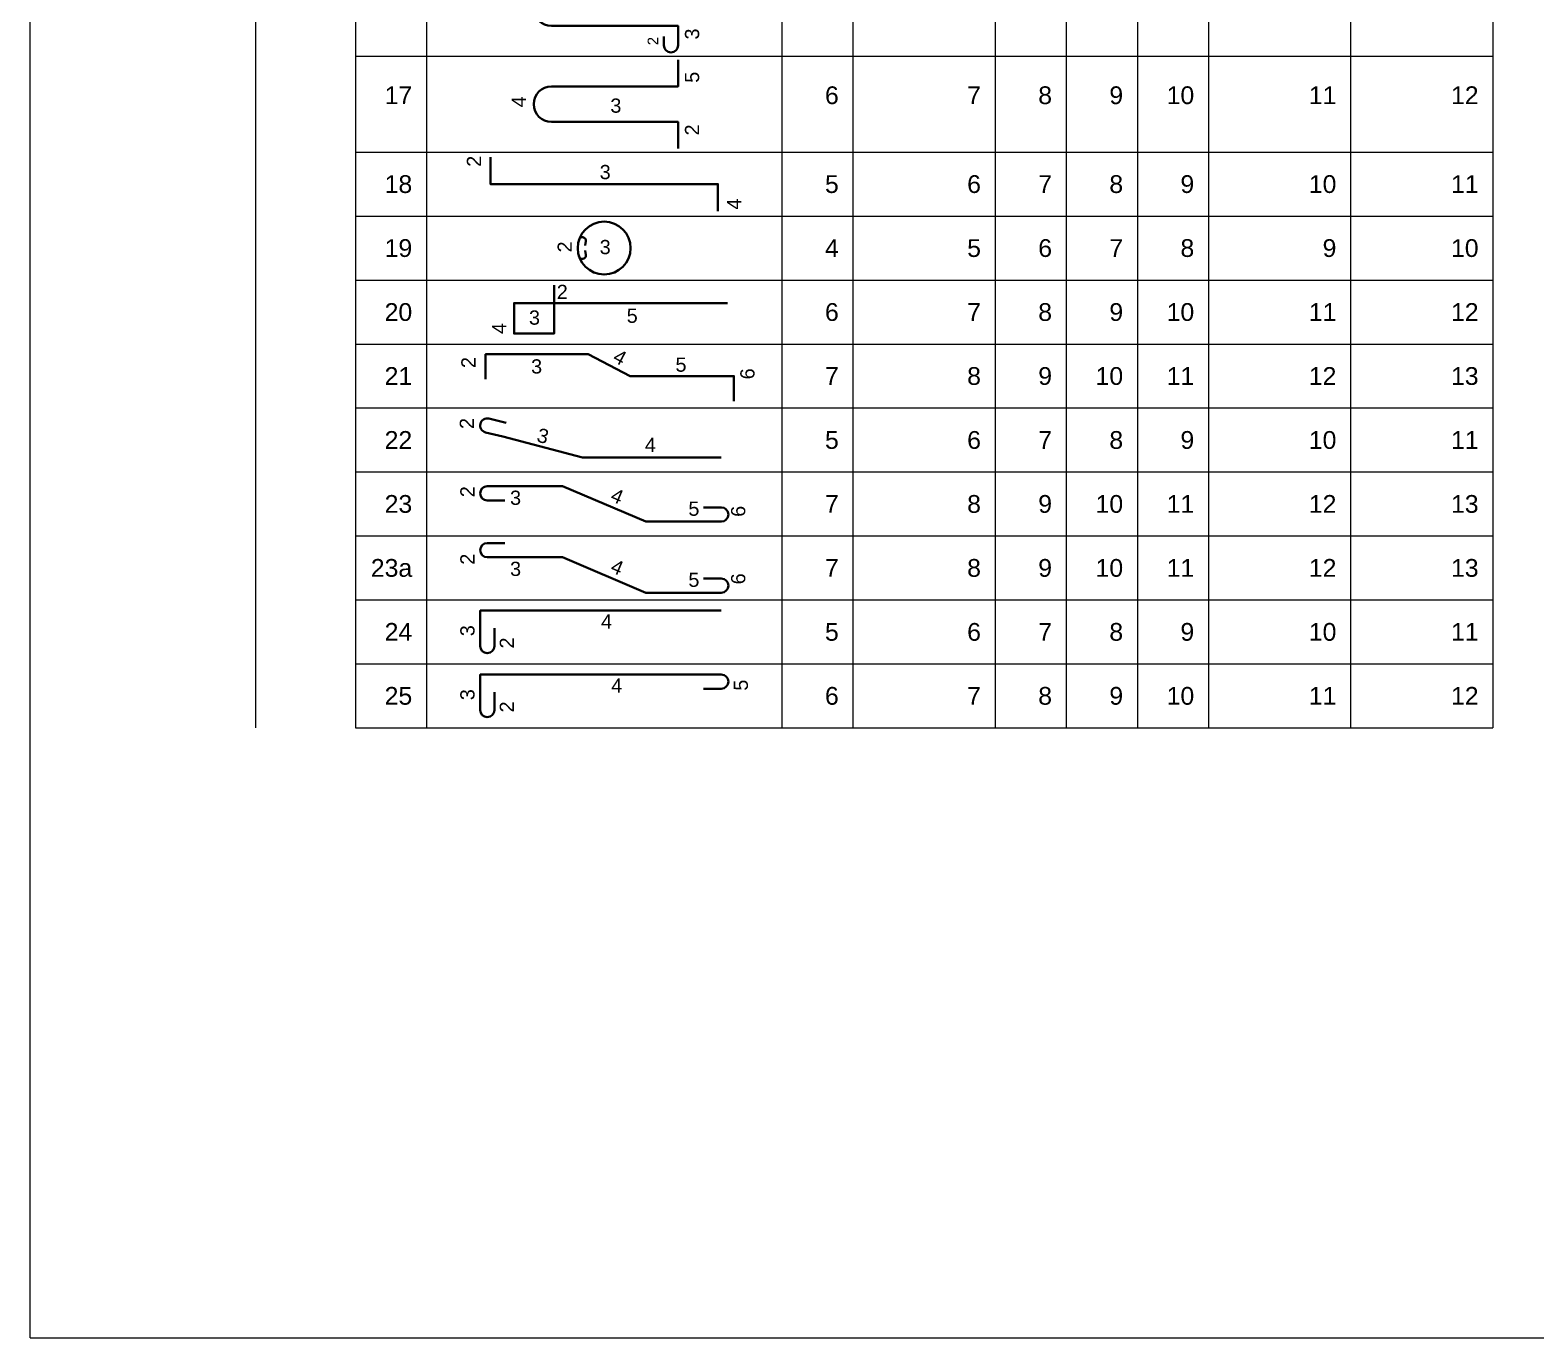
# Model space of a CAD drawing. Header units: millimetres. Extents: x -211477 to 1328726, y -15421 to 98394.
# Drawn here: x -140451 to -129861, y 67457 to 76657 of the extents above; entities that cross this region are included whole.
import ezdxf
from ezdxf.enums import TextEntityAlignment as Align

# ---------------------------------------------------------------- set-up
doc = ezdxf.new("R2010")
doc.units = ezdxf.units.MM
doc.header["$MEASUREMENT"] = 0
for name, color, linetype, lineweight in [('kata_net khung', 3, 'Continuous', 20), ('kata_text', 7, 'Continuous', 30), ('kata_thep chu', 1, 'Continuous', 35), ('NDC_FRAME', 7, 'Continuous', 18), ('NDC_S_VN TEXT', 7, 'Continuous', 20)]:
    doc.layers.add(name, color=color, linetype=linetype, lineweight=lineweight)
doc.styles.add('ARIAL', font='arial.ttf', dxfattribs={"width": 0.8})
doc.styles.add('kata_text', font='arial.ttf', dxfattribs={"width": 0.8})

# ---------------------------------------------------------------- blocks, each defined once
blk = doc.blocks.new('dang16')
at = {"layer": 'kata_net khung'}
for p, q in [((0, 0), (0, -1350)), ((1405, 0), (1405, -1350)), ((2405, 0), (2405, -1350)), ((7405, 0), (7405, -1350)), ((8405, 0), (8405, -1350)), ((10405, 0), (10405, -1350)), ((11405, 0), (11405, -1350)), ((12405, 0), (12405, -1350)), ((13405, 0), (13405, -1350)), ((15405, 0), (15405, -1350)), ((17405, 0), (17405, -1350)), ((1405, -1350), (17405, -1350))]:
    blk.add_line(p, q, dxfattribs=at)
at = {"layer": 'kata_thep chu'}
blk.add_lwpolyline([(5745, -278), (5745, -153, -1), (5945, -153), (5945, -425), (4165, -425, 1), (4165, -925), (5945, -925), (5945, -1197, -1), (5745, -1197), (5745, -1072)], format="xyb", dxfattribs=at)
at = {"layer": 'kata_text', "style": 'kata_text'}
for tag, height, p in [('007', 150, (5586, -218)), ('006', 200, (6141, -297)), ('005', 200, (3704, -642)), ('003', 200, (6141, -1038)), ('002', 150, (5591, -1138))]:
    blk.add_attdef(tag, text='', height=height, rotation=90, dxfattribs=at).set_placement(p, align=Align.MIDDLE_CENTER)
for tag, p in [('001', (2205, -550)), ('008', (8205, -550)), ('009', (10205, -550)), ('010', (11205, -550)), ('011', (12205, -550)), ('012', (13205, -550)), ('013', (15205, -550)), ('014', (17205, -550))]:
    blk.add_attdef(tag, text='', height=250, dxfattribs=at).set_placement(p, align=Align.MIDDLE_RIGHT)
blk.add_attdef('004', text='', height=200, dxfattribs=at).set_placement((5070, -696), align=Align.MIDDLE_CENTER)
blk = doc.blocks.new('dang17')
at = {"layer": 'kata_net khung'}
for p, q in [((0, 0), (0, -1350)), ((1405, 0), (1405, -1350)), ((2405, 0), (2405, -1350)), ((7405, 0), (7405, -1350)), ((8405, 0), (8405, -1350)), ((10405, 0), (10405, -1350)), ((11405, 0), (11405, -1350)), ((12405, 0), (12405, -1350)), ((13405, 0), (13405, -1350)), ((15405, 0), (15405, -1350)), ((17405, 0), (17405, -1350)), ((1405, -1350), (17405, -1350))]:
    blk.add_line(p, q, dxfattribs=at)
at = {"layer": 'kata_thep chu'}
blk.add_lwpolyline([(5945, -53), (5945, -425), (4165, -425, 1), (4165, -925), (5945, -925), (5945, -1297)], format="xyb", dxfattribs=at)
at = {"layer": 'kata_text', "style": 'kata_text'}
for tag, p in [('005', (6141, -297)), ('004', (3704, -642)), ('002', (6141, -1038))]:
    blk.add_attdef(tag, text='', height=200, rotation=90, dxfattribs=at).set_placement(p, align=Align.MIDDLE_CENTER)
for tag, p in [('001', (2205, -550)), ('006', (8205, -550)), ('007', (10205, -550)), ('008', (11205, -550)), ('009', (12205, -550)), ('010', (13205, -550)), ('011', (15205, -550)), ('012', (17205, -550))]:
    blk.add_attdef(tag, text='', height=250, dxfattribs=at).set_placement(p, align=Align.MIDDLE_RIGHT)
blk.add_attdef('003', text='', height=200, dxfattribs=at).set_placement((5070, -696), align=Align.MIDDLE_CENTER)
blk = doc.blocks.new('dang18')
at = {"layer": 'kata_net khung'}
for p, q in [((0, 0), (0, -900)), ((1405, 0), (1405, -900)), ((2405, 0), (2405, -900)), ((7405, 0), (7405, -900)), ((8405, 0), (8405, -900)), ((10405, 0), (10405, -900)), ((11405, 0), (11405, -900)), ((12405, 0), (12405, -900)), ((13405, 0), (13405, -900)), ((15405, 0), (15405, -900)), ((17405, 0), (17405, -900)), ((1405, -900), (17405, -900))]:
    blk.add_line(p, q, dxfattribs=at)
at = {"layer": 'kata_thep chu'}
blk.add_lwpolyline([(3305, -69), (3305, -450), (6505, -450), (6505, -831)], dxfattribs=at)
at = {"layer": 'kata_text', "style": 'kata_text'}
blk.add_attdef('002', text='', height=200, rotation=90, dxfattribs=at).set_placement((3073, -52), align=Align.MIDDLE_RIGHT)
blk.add_attdef('003', text='', height=200, dxfattribs=at).set_placement((4920, -281), align=Align.MIDDLE_CENTER)
for tag, p in [('001', (2205, -450)), ('005', (8205, -450)), ('006', (10205, -450)), ('007', (11205, -450)), ('008', (12205, -450)), ('009', (13205, -450)), ('010', (15205, -450)), ('011', (17205, -450))]:
    blk.add_attdef(tag, text='', height=250, dxfattribs=at).set_placement(p, align=Align.MIDDLE_RIGHT)
blk.add_attdef('004', text='', height=200, rotation=90, dxfattribs=at).set_placement((6733, -809), align=Align.MIDDLE_LEFT)
blk = doc.blocks.new('dang19')
at = {"layer": 'kata_net khung'}
for p, q in [((0, 0), (0, -900)), ((1405, 0), (1405, -900)), ((2405, 0), (2405, -900)), ((7405, 0), (7405, -900)), ((8405, 0), (8405, -900)), ((10405, 0), (10405, -900)), ((11405, 0), (11405, -900)), ((12405, 0), (12405, -900)), ((13405, 0), (13405, -900)), ((15405, 0), (15405, -900)), ((17405, 0), (17405, -900)), ((1405, -900), (17405, -900))]:
    blk.add_line(p, q, dxfattribs=at)
at = {"layer": 'kata_thep chu'}
for p, q in [((4640, -416), (4649, -354)), ((4640, -484), (4649, -546))]:
    blk.add_line(p, q, dxfattribs=at)
blk.add_circle((4905, -450), 372, dxfattribs=at)
for centre, start, end in [((4599, -347), 351.7851, 171.7851), ((4599, -553), 188.2149, 8.2149)]:
    blk.add_arc(centre, 50, start, end, dxfattribs=at)
at = {"layer": 'kata_text', "style": 'kata_text'}
for tag, p in [('001', (2205, -450)), ('004', (8205, -450)), ('005', (10205, -450)), ('006', (11205, -450)), ('007', (12205, -450)), ('008', (13205, -450)), ('009', (15205, -450)), ('010', (17205, -450))]:
    blk.add_attdef(tag, text='', height=250, dxfattribs=at).set_placement(p, align=Align.MIDDLE_RIGHT)
blk.add_attdef('002', text='', height=200, rotation=90, dxfattribs=at).set_placement((4350, -434), align=Align.MIDDLE_CENTER)
blk.add_attdef('003', text='', height=200, dxfattribs=at).set_placement((4920, -436), align=Align.MIDDLE_CENTER)
blk = doc.blocks.new('dang20')
at = {"layer": 'kata_net khung'}
for p, q in [((0, 0), (0, -900)), ((1405, 0), (1405, -900)), ((2405, 0), (2405, -900)), ((7405, 0), (7405, -900)), ((8405, 0), (8405, -900)), ((10405, 0), (10405, -900)), ((11405, 0), (11405, -900)), ((12405, 0), (12405, -900)), ((13405, 0), (13405, -900)), ((15405, 0), (15405, -900)), ((17405, 0), (17405, -900)), ((1405, -900), (17405, -900))]:
    blk.add_line(p, q, dxfattribs=at)
at = {"layer": 'kata_thep chu'}
blk.add_lwpolyline([(6638, -323), (3638, -323), (3638, -753), (4200, -753), (4200, -74)], dxfattribs=at)
at = {"layer": 'kata_text', "style": 'kata_text'}
blk.add_attdef('002', text='', height=200, dxfattribs=at).set_placement((4238, -167), align=Align.MIDDLE_LEFT)
for tag, p in [('001', (2205, -450)), ('006', (8205, -450)), ('007', (10205, -450)), ('008', (11205, -450)), ('009', (12205, -450)), ('010', (13205, -450)), ('011', (15205, -450)), ('012', (17205, -450))]:
    blk.add_attdef(tag, text='', height=250, dxfattribs=at).set_placement(p, align=Align.MIDDLE_RIGHT)
blk.add_attdef('004', text='', height=200, rotation=90, dxfattribs=at).set_placement((3429, -760), align=Align.MIDDLE_LEFT)
for tag, p in [('005', (5299, -502)), ('003', (3925, -528))]:
    blk.add_attdef(tag, text='', height=200, dxfattribs=at).set_placement(p, align=Align.MIDDLE_CENTER)
blk = doc.blocks.new('dang21')
at = {"layer": 'kata_net khung'}
for p, q in [((0, 0), (0, -900)), ((1405, 0), (1405, -900)), ((2405, 0), (2405, -900)), ((7405, 0), (7405, -900)), ((8405, 0), (8405, -900)), ((10405, 0), (10405, -900)), ((11405, 0), (11405, -900)), ((12405, 0), (12405, -900)), ((13405, 0), (13405, -900)), ((15405, 0), (15405, -900)), ((17405, 0), (17405, -900)), ((1405, -900), (17405, -900))]:
    blk.add_line(p, q, dxfattribs=at)
at = {"layer": 'kata_thep chu'}
blk.add_lwpolyline([(6731, -802), (6731, -452), (5269, -452), (4682, -143), (3238, -143), (3238, -493)], dxfattribs=at)
at = {"layer": 'kata_text', "style": 'kata_text'}
for tag, rotation, p in [('002', 90, (2996, -260)), ('004', 332, (5127, -186))]:
    blk.add_attdef(tag, text='', height=200, rotation=rotation, dxfattribs=at).set_placement(p, align=Align.MIDDLE_CENTER)
for tag, p in [('005', (5986, -290)), ('003', (3955, -315))]:
    blk.add_attdef(tag, text='', height=200, dxfattribs=at).set_placement(p, align=Align.MIDDLE_CENTER)
for tag, p in [('001', (2205, -450)), ('007', (8205, -450)), ('008', (10205, -450)), ('009', (11205, -450)), ('010', (12205, -450)), ('011', (13205, -450)), ('012', (15205, -450)), ('013', (17205, -450))]:
    blk.add_attdef(tag, text='', height=250, dxfattribs=at).set_placement(p, align=Align.MIDDLE_RIGHT)
blk.add_attdef('006', text='', height=200, rotation=90, dxfattribs=at).set_placement((6920, -342), align=Align.MIDDLE_RIGHT)
blk = doc.blocks.new('dang22')
at = {"layer": 'kata_net khung'}
for p, q in [((0, 0), (0, -900)), ((1405, 0), (1405, -900)), ((2405, 0), (2405, -900)), ((7405, 0), (7405, -900)), ((8405, 0), (8405, -900)), ((10405, 0), (10405, -900)), ((11405, 0), (11405, -900)), ((12405, 0), (12405, -900)), ((13405, 0), (13405, -900)), ((15405, 0), (15405, -900)), ((17405, 0), (17405, -900)), ((1405, -900), (17405, -900))]:
    blk.add_line(p, q, dxfattribs=at)
at = {"layer": 'kata_thep chu'}
blk.add_lwpolyline([(3528, -209), (3285, -149, 1), (3237, -344), (3480, -403), (4599, -699), (6299, -699), (6549, -699)], format="xyb", dxfattribs=at)
at = {"layer": 'kata_text', "style": 'kata_text'}
for tag, rotation, p in [('002', 90, (2973, -218)), ('003', 346, (4044, -393))]:
    blk.add_attdef(tag, text='', height=200, rotation=rotation, dxfattribs=at).set_placement(p, align=Align.MIDDLE_CENTER)
for tag, p in [('001', (2205, -450)), ('005', (8205, -450)), ('006', (10205, -450)), ('007', (11205, -450)), ('008', (12205, -450)), ('009', (13205, -450)), ('010', (15205, -450)), ('011', (17205, -450))]:
    blk.add_attdef(tag, text='', height=250, dxfattribs=at).set_placement(p, align=Align.MIDDLE_RIGHT)
blk.add_attdef('004', text='', height=200, dxfattribs=at).set_placement((5555, -518), align=Align.MIDDLE_CENTER)
blk = doc.blocks.new('dang23')
at = {"layer": 'kata_net khung'}
for p, q in [((0, 0), (0, -900)), ((1405, 0), (1405, -900)), ((2405, 0), (2405, -900)), ((7405, 0), (7405, -900)), ((8405, 0), (8405, -900)), ((10405, 0), (10405, -900)), ((11405, 0), (11405, -900)), ((12405, 0), (12405, -900)), ((13405, 0), (13405, -900)), ((15405, 0), (15405, -900)), ((17405, 0), (17405, -900)), ((1405, -900), (17405, -900))]:
    blk.add_line(p, q, dxfattribs=at)
at = {"layer": 'kata_thep chu'}
blk.add_lwpolyline([(3510, -401), (3260, -401, -1), (3260, -201), (3510, -201), (4320, -201), (5492, -699), (6302, -699), (6552, -699, 1), (6552, -499), (6302, -499)], format="xyb", dxfattribs=at)
at = {"layer": 'kata_text', "style": 'kata_text'}
for tag, rotation, p in [('002', 90, (2981, -278)), ('004', 337, (5089, -340)), ('006', 90, (6790, -554))]:
    blk.add_attdef(tag, text='', height=200, rotation=rotation, dxfattribs=at).set_placement(p, align=Align.MIDDLE_CENTER)
for tag, height, p in [('001', 250, (2205, -450)), ('005', 200, (6245, -517)), ('007', 250, (8205, -450)), ('008', 250, (10205, -450)), ('009', 250, (11205, -450)), ('010', 250, (12205, -450)), ('011', 250, (13205, -450)), ('012', 250, (15205, -450)), ('013', 250, (17205, -450))]:
    blk.add_attdef(tag, text='', height=height, dxfattribs=at).set_placement(p, align=Align.MIDDLE_RIGHT)
blk.add_attdef('003', text='', height=200, dxfattribs=at).set_placement((3581, -363), align=Align.MIDDLE_LEFT)
blk = doc.blocks.new('dang24')
at = {"layer": 'kata_net khung'}
for p, q in [((0, 0), (0, -900)), ((1405, 0), (1405, -900)), ((2405, 0), (2405, -900)), ((7405, 0), (7405, -900)), ((8405, 0), (8405, -900)), ((10405, 0), (10405, -900)), ((11405, 0), (11405, -900)), ((12405, 0), (12405, -900)), ((13405, 0), (13405, -900)), ((15405, 0), (15405, -900)), ((17405, 0), (17405, -900)), ((1405, -900), (17405, -900))]:
    blk.add_line(p, q, dxfattribs=at)
at = {"layer": 'kata_thep chu'}
blk.add_lwpolyline([(3361, -400), (3361, -650, -1), (3161, -650), (3161, -150), (6549, -150)], format="xyb", dxfattribs=at)
at = {"layer": 'kata_text', "style": 'kata_text'}
blk.add_attdef('004', text='', height=200, dxfattribs=at).set_placement((4938, -305), align=Align.MIDDLE_CENTER)
for tag, p in [('001', (2205, -450)), ('005', (8205, -450)), ('006', (10205, -450)), ('007', (11205, -450)), ('008', (12205, -450)), ('009', (13205, -450)), ('010', (15205, -450)), ('011', (17205, -450))]:
    blk.add_attdef(tag, text='', height=250, dxfattribs=at).set_placement(p, align=Align.MIDDLE_RIGHT)
for tag, p in [('003', (2981, -434)), ('002', (3536, -606))]:
    blk.add_attdef(tag, text='', height=200, rotation=90, dxfattribs=at).set_placement(p, align=Align.MIDDLE_CENTER)
blk = doc.blocks.new('dang25')
at = {"layer": 'kata_net khung'}
for p, q in [((0, 0), (0, -900)), ((1405, 0), (1405, -900)), ((2405, 0), (2405, -900)), ((7405, 0), (7405, -900)), ((8405, 0), (8405, -900)), ((10405, 0), (10405, -900)), ((11405, 0), (11405, -900)), ((12405, 0), (12405, -900)), ((13405, 0), (13405, -900)), ((15405, 0), (15405, -900)), ((17405, 0), (17405, -900)), ((1405, -900), (17405, -900))]:
    blk.add_line(p, q, dxfattribs=at)
at = {"layer": 'kata_thep chu'}
blk.add_lwpolyline([(3361, -400), (3361, -650, -1), (3161, -650), (3161, -150), (6552, -150, -1), (6552, -350), (6302, -350)], format="xyb", dxfattribs=at)
at = {"layer": 'kata_text', "style": 'kata_text'}
blk.add_attdef('004', text='', height=200, dxfattribs=at).set_placement((5083, -305), align=Align.MIDDLE_CENTER)
for tag, p in [('005', (6827, -300)), ('003', (2981, -434)), ('002', (3536, -606))]:
    blk.add_attdef(tag, text='', height=200, rotation=90, dxfattribs=at).set_placement(p, align=Align.MIDDLE_CENTER)
for tag, p in [('001', (2205, -450)), ('006', (8205, -450)), ('007', (10205, -450)), ('008', (11205, -450)), ('009', (12205, -450)), ('010', (13205, -450)), ('011', (15205, -450)), ('012', (17205, -450))]:
    blk.add_attdef(tag, text='', height=250, dxfattribs=at).set_placement(p, align=Align.MIDDLE_RIGHT)
blk = doc.blocks.new('dang23a')
at = {"layer": 'kata_net khung'}
for p, q in [((0, 0), (0, -900)), ((1405, 0), (1405, -900)), ((2405, 0), (2405, -900)), ((7405, 0), (7405, -900)), ((8405, 0), (8405, -900)), ((10405, 0), (10405, -900)), ((11405, 0), (11405, -900)), ((12405, 0), (12405, -900)), ((13405, 0), (13405, -900)), ((15405, 0), (15405, -900)), ((17405, 0), (17405, -900)), ((1405, -900), (17405, -900))]:
    blk.add_line(p, q, dxfattribs=at)
at = {"layer": 'kata_thep chu'}
blk.add_lwpolyline([(3510, -101), (3260, -101, 1), (3260, -301), (4320, -301), (5492, -799), (6302, -799), (6552, -799, 1), (6552, -599), (6302, -599)], format="xyb", dxfattribs=at)
at = {"layer": 'kata_text', "style": 'kata_text'}
for tag, rotation, p in [('002', 90, (2981, -328)), ('004', 337, (5089, -440)), ('006', 90, (6790, -604))]:
    blk.add_attdef(tag, text='', height=200, rotation=rotation, dxfattribs=at).set_placement(p, align=Align.MIDDLE_CENTER)
for tag, height, p in [('001', 250, (2205, -450)), ('007', 250, (8205, -450)), ('008', 250, (10205, -450)), ('009', 250, (11205, -450)), ('010', 250, (12205, -450)), ('011', 250, (13205, -450)), ('012', 250, (15205, -450)), ('013', 250, (17205, -450)), ('005', 200, (6245, -617))]:
    blk.add_attdef(tag, text='', height=height, dxfattribs=at).set_placement(p, align=Align.MIDDLE_RIGHT)
blk.add_attdef('003', text='', height=200, dxfattribs=at).set_placement((3581, -463), align=Align.MIDDLE_LEFT)

msp = doc.modelspace()

# ---------------------------------------------------------------- linework, layer by layer
at = {"layer": 'NDC_FRAME'}
for q in [(-140451.1, 97456.8), (-110451.1, 67456.8)]:
    msp.add_line((-140451.1, 67456.8), q, dxfattribs=at)

# ---------------------------------------------------------------- block references
at = {"layer": 'NDC_S_VN TEXT'}
ref = msp.add_blockref('dang16', (-138866.2, 77148.4), dxfattribs=dict(at, xscale=0.5, yscale=0.5, zscale=0.5))
ref.add_attrib('001', '16', dxfattribs={"height": 125, "style": 'ARIAL'}).set_placement((-137763.6, 76873.4), align=Align.MIDDLE_RIGHT)
ref.add_attrib('002', '2', dxfattribs={"height": 75, "rotation": 90, "style": 'ARIAL'}).set_placement((-136070.5, 76579.3), align=Align.MIDDLE_CENTER)
ref.add_attrib('003', '3', dxfattribs={"height": 100, "rotation": 90, "style": 'ARIAL'}).set_placement((-135795.6, 76629.2), align=Align.MIDDLE_CENTER)
ref.add_attrib('004', '4', dxfattribs={"height": 100, "style": 'ARIAL'}).set_placement((-136331.4, 76800.5), align=Align.MIDDLE_CENTER)
ref.add_attrib('005', '5', dxfattribs={"height": 100, "rotation": 90, "style": 'ARIAL'}).set_placement((-137014.2, 76827.2), align=Align.MIDDLE_CENTER)
ref.add_attrib('006', '6', dxfattribs={"height": 100, "rotation": 90, "style": 'ARIAL'}).set_placement((-135795.6, 76999.9), align=Align.MIDDLE_CENTER)
ref.add_attrib('007', '7', dxfattribs={"height": 75, "rotation": 90, "style": 'ARIAL'}).set_placement((-136073.2, 77039.2), align=Align.MIDDLE_CENTER)
ref.add_attrib('008', '8', dxfattribs={"height": 125, "style": 'ARIAL'}).set_placement((-134763.6, 76873.4), align=Align.MIDDLE_RIGHT)
ref.add_attrib('009', '9', dxfattribs={"height": 125, "style": 'ARIAL'}).set_placement((-133763.6, 76873.4), align=Align.MIDDLE_RIGHT)
ref.add_attrib('010', '10', dxfattribs={"height": 125, "style": 'ARIAL'}).set_placement((-133263.6, 76873.4), align=Align.MIDDLE_RIGHT)
ref.add_attrib('011', '11', dxfattribs={"height": 125, "style": 'ARIAL'}).set_placement((-132763.6, 76873.4), align=Align.MIDDLE_RIGHT)
ref.add_attrib('012', '12', dxfattribs={"height": 125, "style": 'ARIAL'}).set_placement((-132263.6, 76873.5), align=Align.MIDDLE_RIGHT)
ref.add_attrib('013', '13', dxfattribs={"height": 125, "style": 'ARIAL'}).set_placement((-131263.6, 76873.4), align=Align.MIDDLE_RIGHT)
ref.add_attrib('014', '14', dxfattribs={"height": 125, "style": 'ARIAL'}).set_placement((-130263.6, 76873.4), align=Align.MIDDLE_RIGHT)
ref = msp.add_blockref('dang17', (-138866.2, 76473.4), dxfattribs=dict(at, xscale=0.5, yscale=0.5, zscale=0.5))
ref.add_attrib('001', '17', dxfattribs={"height": 125, "style": 'ARIAL'}).set_placement((-137763.6, 76198.4), align=Align.MIDDLE_RIGHT)
ref.add_attrib('002', '2', dxfattribs={"height": 100, "rotation": 90, "style": 'ARIAL'}).set_placement((-135795.6, 75954.2), align=Align.MIDDLE_CENTER)
ref.add_attrib('003', '3', dxfattribs={"height": 100, "style": 'ARIAL'}).set_placement((-136331.4, 76125.5), align=Align.MIDDLE_CENTER)
ref.add_attrib('004', '4', dxfattribs={"height": 100, "rotation": 90, "style": 'ARIAL'}).set_placement((-137014.2, 76152.2), align=Align.MIDDLE_CENTER)
ref.add_attrib('005', '5', dxfattribs={"height": 100, "rotation": 90, "style": 'ARIAL'}).set_placement((-135795.6, 76324.9), align=Align.MIDDLE_CENTER)
ref.add_attrib('006', '6', dxfattribs={"height": 125, "style": 'ARIAL'}).set_placement((-134763.6, 76198.4), align=Align.MIDDLE_RIGHT)
ref.add_attrib('007', '7', dxfattribs={"height": 125, "style": 'ARIAL'}).set_placement((-133763.6, 76198.4), align=Align.MIDDLE_RIGHT)
ref.add_attrib('008', '8', dxfattribs={"height": 125, "style": 'ARIAL'}).set_placement((-133263.6, 76198.4), align=Align.MIDDLE_RIGHT)
ref.add_attrib('009', '9', dxfattribs={"height": 125, "style": 'ARIAL'}).set_placement((-132763.6, 76198.4), align=Align.MIDDLE_RIGHT)
ref.add_attrib('010', '10', dxfattribs={"height": 125, "style": 'ARIAL'}).set_placement((-132263.6, 76198.5), align=Align.MIDDLE_RIGHT)
ref.add_attrib('011', '11', dxfattribs={"height": 125, "style": 'ARIAL'}).set_placement((-131263.6, 76198.4), align=Align.MIDDLE_RIGHT)
ref.add_attrib('012', '12', dxfattribs={"height": 125, "style": 'ARIAL'}).set_placement((-130263.6, 76198.4), align=Align.MIDDLE_RIGHT)
ref = msp.add_blockref('dang18', (-138866.2, 75798.4), dxfattribs=dict(at, xscale=0.5, yscale=0.5, zscale=0.5))
ref.add_attrib('001', '18', dxfattribs={"height": 125, "style": 'ARIAL'}).set_placement((-137763.6, 75573.4), align=Align.MIDDLE_RIGHT)
ref.add_attrib('002', '2', dxfattribs={"height": 100, "rotation": 90, "style": 'ARIAL'}).set_placement((-137329.5, 75772.5), align=Align.MIDDLE_RIGHT)
ref.add_attrib('003', '3', dxfattribs={"height": 100, "style": 'ARIAL'}).set_placement((-136406.4, 75658.1), align=Align.MIDDLE_CENTER)
ref.add_attrib('004', '4', dxfattribs={"height": 100, "rotation": 90, "style": 'ARIAL'}).set_placement((-135500, 75393.8), align=Align.MIDDLE_LEFT)
ref.add_attrib('005', '5', dxfattribs={"height": 125, "style": 'ARIAL'}).set_placement((-134763.6, 75573.4), align=Align.MIDDLE_RIGHT)
ref.add_attrib('006', '6', dxfattribs={"height": 125, "style": 'ARIAL'}).set_placement((-133763.6, 75573.4), align=Align.MIDDLE_RIGHT)
ref.add_attrib('007', '7', dxfattribs={"height": 125, "style": 'ARIAL'}).set_placement((-133263.6, 75573.4), align=Align.MIDDLE_RIGHT)
ref.add_attrib('008', '8', dxfattribs={"height": 125, "style": 'ARIAL'}).set_placement((-132763.6, 75573.4), align=Align.MIDDLE_RIGHT)
ref.add_attrib('009', '9', dxfattribs={"height": 125, "style": 'ARIAL'}).set_placement((-132263.6, 75573.5), align=Align.MIDDLE_RIGHT)
ref.add_attrib('010', '10', dxfattribs={"height": 125, "style": 'ARIAL'}).set_placement((-131263.6, 75573.4), align=Align.MIDDLE_RIGHT)
ref.add_attrib('011', '11', dxfattribs={"height": 125, "style": 'ARIAL'}).set_placement((-130263.6, 75573.4), align=Align.MIDDLE_RIGHT)
ref = msp.add_blockref('dang19', (-138866.2, 75348.4), dxfattribs=dict(at, xscale=0.5, yscale=0.5, zscale=0.5))
ref.add_attrib('001', '19', dxfattribs={"height": 125, "style": 'ARIAL'}).set_placement((-137763.6, 75123.4), align=Align.MIDDLE_RIGHT)
ref.add_attrib('002', '2', dxfattribs={"height": 100, "rotation": 90, "style": 'ARIAL'}).set_placement((-136691.4, 75131.3), align=Align.MIDDLE_CENTER)
ref.add_attrib('003', '3', dxfattribs={"height": 100, "style": 'ARIAL'}).set_placement((-136406.4, 75130.5), align=Align.MIDDLE_CENTER)
ref.add_attrib('004', '4', dxfattribs={"height": 125, "style": 'ARIAL'}).set_placement((-134763.6, 75123.4), align=Align.MIDDLE_RIGHT)
ref.add_attrib('005', '5', dxfattribs={"height": 125, "style": 'ARIAL'}).set_placement((-133763.6, 75123.4), align=Align.MIDDLE_RIGHT)
ref.add_attrib('006', '6', dxfattribs={"height": 125, "style": 'ARIAL'}).set_placement((-133263.6, 75123.4), align=Align.MIDDLE_RIGHT)
ref.add_attrib('007', '7', dxfattribs={"height": 125, "style": 'ARIAL'}).set_placement((-132763.6, 75123.4), align=Align.MIDDLE_RIGHT)
ref.add_attrib('008', '8', dxfattribs={"height": 125, "style": 'ARIAL'}).set_placement((-132263.6, 75123.5), align=Align.MIDDLE_RIGHT)
ref.add_attrib('009', '9', dxfattribs={"height": 125, "style": 'ARIAL'}).set_placement((-131263.6, 75123.4), align=Align.MIDDLE_RIGHT)
ref.add_attrib('010', '10', dxfattribs={"height": 125, "style": 'ARIAL'}).set_placement((-130263.6, 75123.4), align=Align.MIDDLE_RIGHT)
ref = msp.add_blockref('dang20', (-138866.2, 74898.4), dxfattribs=dict(at, xscale=0.5, yscale=0.5, zscale=0.5))
ref.add_attrib('001', '20', dxfattribs={"height": 125, "style": 'ARIAL'}).set_placement((-137763.6, 74673.4), align=Align.MIDDLE_RIGHT)
ref.add_attrib('002', '2', dxfattribs={"height": 100, "style": 'ARIAL'}).set_placement((-136747.1, 74815), align=Align.MIDDLE_LEFT)
ref.add_attrib('003', '3', dxfattribs={"height": 100, "style": 'ARIAL'}).set_placement((-136903.8, 74634.3), align=Align.MIDDLE_CENTER)
ref.add_attrib('004', '4', dxfattribs={"height": 100, "rotation": 90, "style": 'ARIAL'}).set_placement((-137151.5, 74518.5), align=Align.MIDDLE_LEFT)
ref.add_attrib('005', '5', dxfattribs={"height": 100, "style": 'ARIAL'}).set_placement((-136216.5, 74647.4), align=Align.MIDDLE_CENTER)
ref.add_attrib('006', '6', dxfattribs={"height": 125, "style": 'ARIAL'}).set_placement((-134763.6, 74673.4), align=Align.MIDDLE_RIGHT)
ref.add_attrib('007', '7', dxfattribs={"height": 125, "style": 'ARIAL'}).set_placement((-133763.6, 74673.4), align=Align.MIDDLE_RIGHT)
ref.add_attrib('008', '8', dxfattribs={"height": 125, "style": 'ARIAL'}).set_placement((-133263.6, 74673.4), align=Align.MIDDLE_RIGHT)
ref.add_attrib('009', '9', dxfattribs={"height": 125, "style": 'ARIAL'}).set_placement((-132763.6, 74673.4), align=Align.MIDDLE_RIGHT)
ref.add_attrib('010', '10', dxfattribs={"height": 125, "style": 'ARIAL'}).set_placement((-132263.6, 74673.5), align=Align.MIDDLE_RIGHT)
ref.add_attrib('011', '11', dxfattribs={"height": 125, "style": 'ARIAL'}).set_placement((-131263.6, 74673.4), align=Align.MIDDLE_RIGHT)
ref.add_attrib('012', '12', dxfattribs={"height": 125, "style": 'ARIAL'}).set_placement((-130263.6, 74673.4), align=Align.MIDDLE_RIGHT)
ref = msp.add_blockref('dang21', (-138866.2, 74448.4), dxfattribs=dict(at, xscale=0.5, yscale=0.5, zscale=0.5))
ref.add_attrib('001', '21', dxfattribs={"height": 125, "style": 'ARIAL'}).set_placement((-137763.6, 74223.4), align=Align.MIDDLE_RIGHT)
ref.add_attrib('002', '2', dxfattribs={"height": 100, "rotation": 90, "style": 'ARIAL'}).set_placement((-137368.4, 74318.1), align=Align.MIDDLE_CENTER)
ref.add_attrib('003', '3', dxfattribs={"height": 100, "style": 'ARIAL'}).set_placement((-136888.8, 74290.8), align=Align.MIDDLE_CENTER)
ref.add_attrib('004', '4', dxfattribs={"height": 100, "rotation": 332, "style": 'ARIAL'}).set_placement((-136302.5, 74355.3), align=Align.MIDDLE_CENTER)
ref.add_attrib('005', '5', dxfattribs={"height": 100, "style": 'ARIAL'}).set_placement((-135873.3, 74303.4), align=Align.MIDDLE_CENTER)
ref.add_attrib('006', '6', dxfattribs={"height": 100, "rotation": 90, "style": 'ARIAL'}).set_placement((-135406.2, 74277.3), align=Align.MIDDLE_RIGHT)
ref.add_attrib('007', '7', dxfattribs={"height": 125, "style": 'ARIAL'}).set_placement((-134763.6, 74223.4), align=Align.MIDDLE_RIGHT)
ref.add_attrib('008', '8', dxfattribs={"height": 125, "style": 'ARIAL'}).set_placement((-133763.6, 74223.4), align=Align.MIDDLE_RIGHT)
ref.add_attrib('009', '9', dxfattribs={"height": 125, "style": 'ARIAL'}).set_placement((-133263.6, 74223.4), align=Align.MIDDLE_RIGHT)
ref.add_attrib('010', '10', dxfattribs={"height": 125, "style": 'ARIAL'}).set_placement((-132763.6, 74223.5), align=Align.MIDDLE_RIGHT)
ref.add_attrib('011', '11', dxfattribs={"height": 125, "style": 'ARIAL'}).set_placement((-132263.6, 74223.4), align=Align.MIDDLE_RIGHT)
ref.add_attrib('012', '12', dxfattribs={"height": 125, "style": 'ARIAL'}).set_placement((-131263.6, 74223.4), align=Align.MIDDLE_RIGHT)
ref.add_attrib('013', '13', dxfattribs={"height": 125, "style": 'ARIAL'}).set_placement((-130263.6, 74223.4), align=Align.MIDDLE_RIGHT)
ref = msp.add_blockref('dang22', (-138866.2, 73998.4), dxfattribs=dict(at, xscale=0.5, yscale=0.5, zscale=0.5))
ref.add_attrib('001', '22', dxfattribs={"height": 125, "style": 'ARIAL'}).set_placement((-137763.6, 73773.4), align=Align.MIDDLE_RIGHT)
ref.add_attrib('002', '2', dxfattribs={"height": 100, "rotation": 90, "style": 'ARIAL'}).set_placement((-137379.5, 73889.3), align=Align.MIDDLE_CENTER)
ref.add_attrib('003', '3', dxfattribs={"height": 100, "rotation": 346, "style": 'ARIAL'}).set_placement((-136844.1, 73802.1), align=Align.MIDDLE_CENTER)
ref.add_attrib('004', '4', dxfattribs={"height": 100, "style": 'ARIAL'}).set_placement((-136088.7, 73739.1), align=Align.MIDDLE_CENTER)
ref.add_attrib('005', '5', dxfattribs={"height": 125, "style": 'ARIAL'}).set_placement((-134763.6, 73773.4), align=Align.MIDDLE_RIGHT)
ref.add_attrib('006', '6', dxfattribs={"height": 125, "style": 'ARIAL'}).set_placement((-133763.6, 73773.4), align=Align.MIDDLE_RIGHT)
ref.add_attrib('007', '7', dxfattribs={"height": 125, "style": 'ARIAL'}).set_placement((-133263.6, 73773.4), align=Align.MIDDLE_RIGHT)
ref.add_attrib('008', '8', dxfattribs={"height": 125, "style": 'ARIAL'}).set_placement((-132763.6, 73773.4), align=Align.MIDDLE_RIGHT)
ref.add_attrib('009', '9', dxfattribs={"height": 125, "style": 'ARIAL'}).set_placement((-132263.6, 73773.5), align=Align.MIDDLE_RIGHT)
ref.add_attrib('010', '10', dxfattribs={"height": 125, "style": 'ARIAL'}).set_placement((-131263.6, 73773.4), align=Align.MIDDLE_RIGHT)
ref.add_attrib('011', '11', dxfattribs={"height": 125, "style": 'ARIAL'}).set_placement((-130263.6, 73773.4), align=Align.MIDDLE_RIGHT)
ref = msp.add_blockref('dang23', (-138866.2, 73548.4), dxfattribs=dict(at, xscale=0.5, yscale=0.5, zscale=0.5))
ref.add_attrib('001', '23', dxfattribs={"height": 125, "style": 'ARIAL'}).set_placement((-137763.6, 73323.4), align=Align.MIDDLE_RIGHT)
ref.add_attrib('002', '2', dxfattribs={"height": 100, "rotation": 90, "style": 'ARIAL'}).set_placement((-137375.5, 73409.5), align=Align.MIDDLE_CENTER)
ref.add_attrib('003', '3', dxfattribs={"height": 100, "style": 'ARIAL'}).set_placement((-137075.7, 73366.8), align=Align.MIDDLE_LEFT)
ref.add_attrib('004', '4', dxfattribs={"height": 100, "rotation": 337, "style": 'ARIAL'}).set_placement((-136321.7, 73378.6), align=Align.MIDDLE_CENTER)
ref.add_attrib('005', '5', dxfattribs={"height": 100, "style": 'ARIAL'}).set_placement((-135743.8, 73289.9), align=Align.MIDDLE_RIGHT)
ref.add_attrib('006', '6', dxfattribs={"height": 100, "rotation": 90, "style": 'ARIAL'}).set_placement((-135471.1, 73271.3), align=Align.MIDDLE_CENTER)
ref.add_attrib('007', '7', dxfattribs={"height": 125, "style": 'ARIAL'}).set_placement((-134763.6, 73323.4), align=Align.MIDDLE_RIGHT)
ref.add_attrib('008', '8', dxfattribs={"height": 125, "style": 'ARIAL'}).set_placement((-133763.6, 73323.4), align=Align.MIDDLE_RIGHT)
ref.add_attrib('009', '9', dxfattribs={"height": 125, "style": 'ARIAL'}).set_placement((-133263.6, 73323.4), align=Align.MIDDLE_RIGHT)
ref.add_attrib('010', '10', dxfattribs={"height": 125, "style": 'ARIAL'}).set_placement((-132763.6, 73323.4), align=Align.MIDDLE_RIGHT)
ref.add_attrib('011', '11', dxfattribs={"height": 125, "style": 'ARIAL'}).set_placement((-132263.6, 73323.5), align=Align.MIDDLE_RIGHT)
ref.add_attrib('012', '12', dxfattribs={"height": 125, "style": 'ARIAL'}).set_placement((-131263.6, 73323.4), align=Align.MIDDLE_RIGHT)
ref.add_attrib('013', '13', dxfattribs={"height": 125, "style": 'ARIAL'}).set_placement((-130263.6, 73323.4), align=Align.MIDDLE_RIGHT)
ref = msp.add_blockref('dang23a', (-138866.2, 73098.4), dxfattribs=dict(at, xscale=0.5, yscale=0.5, zscale=0.5))
ref.add_attrib('001', '23a', dxfattribs={"height": 125, "style": 'ARIAL'}).set_placement((-137763.6, 72873.4), align=Align.MIDDLE_RIGHT)
ref.add_attrib('002', '2', dxfattribs={"height": 100, "rotation": 90, "style": 'ARIAL'}).set_placement((-137375.5, 72934.5), align=Align.MIDDLE_CENTER)
ref.add_attrib('003', '3', dxfattribs={"height": 100, "style": 'ARIAL'}).set_placement((-137075.7, 72866.8), align=Align.MIDDLE_LEFT)
ref.add_attrib('004', '4', dxfattribs={"height": 100, "rotation": 337, "style": 'ARIAL'}).set_placement((-136321.7, 72878.6), align=Align.MIDDLE_CENTER)
ref.add_attrib('005', '5', dxfattribs={"height": 100, "style": 'ARIAL'}).set_placement((-135743.8, 72789.9), align=Align.MIDDLE_RIGHT)
ref.add_attrib('006', '6', dxfattribs={"height": 100, "rotation": 90, "style": 'ARIAL'}).set_placement((-135471.1, 72796.3), align=Align.MIDDLE_CENTER)
ref.add_attrib('007', '7', dxfattribs={"height": 125, "style": 'ARIAL'}).set_placement((-134763.6, 72873.4), align=Align.MIDDLE_RIGHT)
ref.add_attrib('008', '8', dxfattribs={"height": 125, "style": 'ARIAL'}).set_placement((-133763.6, 72873.4), align=Align.MIDDLE_RIGHT)
ref.add_attrib('009', '9', dxfattribs={"height": 125, "style": 'ARIAL'}).set_placement((-133263.6, 72873.4), align=Align.MIDDLE_RIGHT)
ref.add_attrib('010', '10', dxfattribs={"height": 125, "style": 'ARIAL'}).set_placement((-132763.6, 72873.4), align=Align.MIDDLE_RIGHT)
ref.add_attrib('011', '11', dxfattribs={"height": 125, "style": 'ARIAL'}).set_placement((-132263.6, 72873.5), align=Align.MIDDLE_RIGHT)
ref.add_attrib('012', '12', dxfattribs={"height": 125, "style": 'ARIAL'}).set_placement((-131263.6, 72873.4), align=Align.MIDDLE_RIGHT)
ref.add_attrib('013', '13', dxfattribs={"height": 125, "style": 'ARIAL'}).set_placement((-130263.6, 72873.4), align=Align.MIDDLE_RIGHT)
ref = msp.add_blockref('dang24', (-138866.2, 72648.4), dxfattribs=dict(at, xscale=0.5, yscale=0.5, zscale=0.5))
ref.add_attrib('001', '24', dxfattribs={"height": 125, "style": 'ARIAL'}).set_placement((-137763.6, 72423.4), align=Align.MIDDLE_RIGHT)
ref.add_attrib('002', '2', dxfattribs={"height": 100, "rotation": 90, "style": 'ARIAL'}).set_placement((-137098, 72345.2), align=Align.MIDDLE_CENTER)
ref.add_attrib('003', '3', dxfattribs={"height": 100, "rotation": 90, "style": 'ARIAL'}).set_placement((-137375.5, 72431.5), align=Align.MIDDLE_CENTER)
ref.add_attrib('004', '4', dxfattribs={"height": 100, "style": 'ARIAL'}).set_placement((-136397, 72496.1), align=Align.MIDDLE_CENTER)
ref.add_attrib('005', '5', dxfattribs={"height": 125, "style": 'ARIAL'}).set_placement((-134763.6, 72423.4), align=Align.MIDDLE_RIGHT)
ref.add_attrib('006', '6', dxfattribs={"height": 125, "style": 'ARIAL'}).set_placement((-133763.6, 72423.4), align=Align.MIDDLE_RIGHT)
ref.add_attrib('007', '7', dxfattribs={"height": 125, "style": 'ARIAL'}).set_placement((-133263.6, 72423.4), align=Align.MIDDLE_RIGHT)
ref.add_attrib('008', '8', dxfattribs={"height": 125, "style": 'ARIAL'}).set_placement((-132763.6, 72423.4), align=Align.MIDDLE_RIGHT)
ref.add_attrib('009', '9', dxfattribs={"height": 125, "style": 'ARIAL'}).set_placement((-132263.6, 72423.5), align=Align.MIDDLE_RIGHT)
ref.add_attrib('010', '10', dxfattribs={"height": 125, "style": 'ARIAL'}).set_placement((-131263.6, 72423.4), align=Align.MIDDLE_RIGHT)
ref.add_attrib('011', '11', dxfattribs={"height": 125, "style": 'ARIAL'}).set_placement((-130263.6, 72423.4), align=Align.MIDDLE_RIGHT)
ref = msp.add_blockref('dang25', (-138866.2, 72198.4), dxfattribs=dict(at, xscale=0.5, yscale=0.5, zscale=0.5))
ref.add_attrib('001', '25', dxfattribs={"height": 125, "style": 'ARIAL'}).set_placement((-137763.6, 71973.4), align=Align.MIDDLE_RIGHT)
ref.add_attrib('002', '2', dxfattribs={"height": 100, "rotation": 90, "style": 'ARIAL'}).set_placement((-137098, 71895.2), align=Align.MIDDLE_CENTER)
ref.add_attrib('003', '3', dxfattribs={"height": 100, "rotation": 90, "style": 'ARIAL'}).set_placement((-137375.5, 71981.5), align=Align.MIDDLE_CENTER)
ref.add_attrib('004', '4', dxfattribs={"height": 100, "style": 'ARIAL'}).set_placement((-136324.9, 72046.1), align=Align.MIDDLE_CENTER)
ref.add_attrib('005', '5', dxfattribs={"height": 100, "rotation": 90, "style": 'ARIAL'}).set_placement((-135452.8, 72048.4), align=Align.MIDDLE_CENTER)
ref.add_attrib('006', '6', dxfattribs={"height": 125, "style": 'ARIAL'}).set_placement((-134763.6, 71973.4), align=Align.MIDDLE_RIGHT)
ref.add_attrib('007', '7', dxfattribs={"height": 125, "style": 'ARIAL'}).set_placement((-133763.6, 71973.4), align=Align.MIDDLE_RIGHT)
ref.add_attrib('008', '8', dxfattribs={"height": 125, "style": 'ARIAL'}).set_placement((-133263.6, 71973.4), align=Align.MIDDLE_RIGHT)
ref.add_attrib('009', '9', dxfattribs={"height": 125, "style": 'ARIAL'}).set_placement((-132763.6, 71973.4), align=Align.MIDDLE_RIGHT)
ref.add_attrib('010', '10', dxfattribs={"height": 125, "style": 'ARIAL'}).set_placement((-132263.6, 71973.5), align=Align.MIDDLE_RIGHT)
ref.add_attrib('011', '11', dxfattribs={"height": 125, "style": 'ARIAL'}).set_placement((-131263.6, 71973.4), align=Align.MIDDLE_RIGHT)
ref.add_attrib('012', '12', dxfattribs={"height": 125, "style": 'ARIAL'}).set_placement((-130263.6, 71973.4), align=Align.MIDDLE_RIGHT)

doc.saveas('drawing.dxf')
